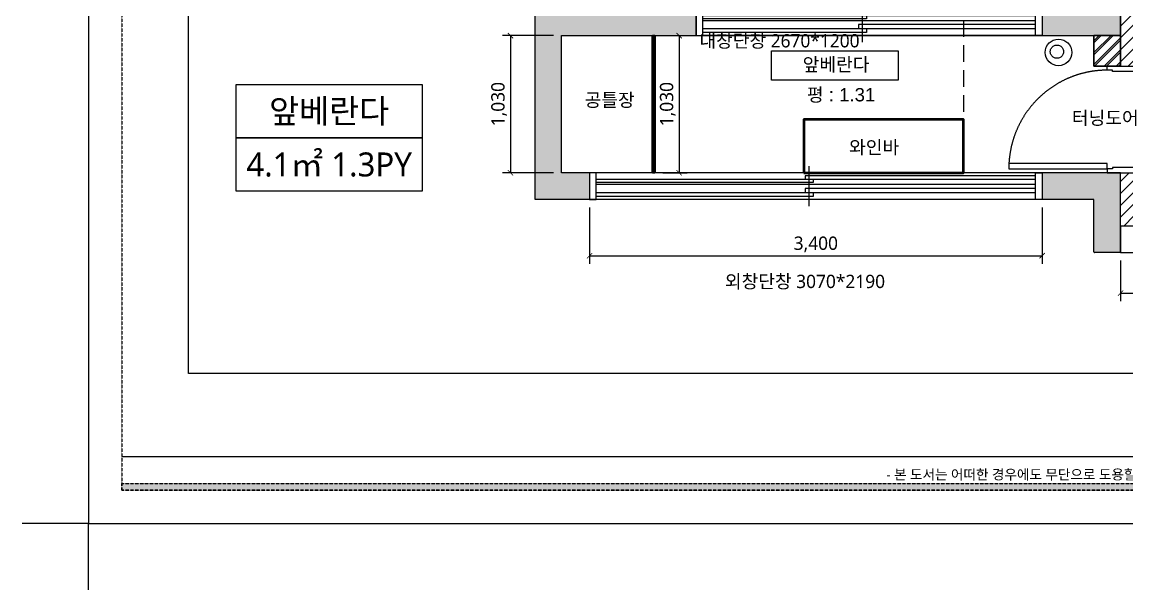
# Model space of a CAD drawing. Header units: millimetres. Extents: x 0 to 460473, y -68369 to 85219.
# Drawn here: x 217380 to 225681, y -42441 to -38177 of the extents above; entities that cross this region are included whole.
import ezdxf
from ezdxf.enums import TextEntityAlignment as Align

# ---------------------------------------------------------------- set-up
doc = ezdxf.new("R2010")
doc.units = ezdxf.units.MM
doc.header["$LTSCALE"] = 50
doc.linetypes.add('CENTER2', pattern=[28.575, 19.05, -3.175, 3.175, -3.175])
doc.linetypes.add('HIDDEN2', pattern=[0.1875, 0.125, -0.0625])
doc.layers.add('00', color=7, linetype='Continuous', lineweight=0)
for name, color, linetype in [('DIM', 7, 'Continuous'), ('FORM(YOURNAME)-11', 1, 'Continuous'), ('fur', 6, 'Continuous'), ('ha', 8, 'Continuous'), ('hid', 8, 'HIDDEN2'), ('text', 7, 'Continuous'), ('wall', 2, 'Continuous'), ('wall2', 3, 'Continuous'), ('win', 4, 'Continuous'), ('설비', 140, 'Continuous')]:
    doc.layers.add(name, color=color, linetype=linetype)
doc.styles.add('N 맑은고딕', font='malgun.ttf')
doc.styles.add('NEW 맑은고딕', font='malgun.ttf')
doc.styles.get("Standard").update_dxf_attribs({"font": 'arial.ttf'})
doc.styles.add('맑은 고딕', font='malgun.ttf')
doc.dimstyles.new('DH IN40', dxfattribs={"dimscale": 40, "dimtxt": 2.5, "dimasz": 1, "dimexe": 1.5, "dimexo": 1.5, "dimtad": 1, "dimdec": 7, "dimlunit": 6, "dimtxsty": '맑은 고딕', "dimblk": 'ARCHTICK', "dimcen": 2.5, "dimclrd": 256, "dimclre": 256, "dimclrt": 256, "dimadec": 0, "dimazin": 0, "dimtfac": 1, "dimtdec": 7, "dimtix": 1, "dimtmove": 0, "dimatfit": 3, "dimldrblk": 'ARCHTICK', "dimfxl": 1, "dimtfillclr": 1, "dimlwd": -1, "dimlwe": -1, "dimarcsym": 0})

# ---------------------------------------------------------------- blocks, each defined once
blk = doc.blocks.new('FORM-PLAN')
at = {"layer": 'hid'}
h = blk.add_hatch(color=256, dxfattribs=at)
h.dxf.hatch_style = 1
h.paths.add_polyline_path([(-71444, 55115), (10556, 55115), (10556, 54915), (-71444, 54915)])
h.paths.add_polyline_path([(-71444, -2085), (10556, -2085), (10556, -2285), (-71444, -2285)])
at = {"layer": 'Defpoints', "color": 158}
blk.add_line((1346, -1285), (-71444, -1285), dxfattribs=at)
blk.add_lwpolyline([(-69444, 53115), (-64, 53115), (-64, 1215), (-69444, 1215)], close=True, dxfattribs=at)
at = {"layer": 'Defpoints', "color": 1}
blk.add_lwpolyline([(-72444, -5285), (-72444, -3285), (-74444, -3285)], dxfattribs=at)
at = {"layer": 'FORM(YOURNAME)-11', "color": 250}
blk.add_lwpolyline([(-72444, -3285), (11556, -3285), (11556, 56115), (-72444, 56115)], close=True, dxfattribs=at)
at = {"layer": 'hid', "color": 158}
blk.add_lwpolyline([(-71444, -2285), (10556, -2285), (10556, 55115), (-71444, 55115)], close=True, dxfattribs=at)
at = {"layer": 'hid'}
blk.add_lwpolyline([(-71444, -2085), (10556, -2085), (10556, -2285), (-71444, -2285)], close=True, dxfattribs=at)
at = {"layer": '00', "style": 'NEW 맑은고딕'}
for tag, p in [('1', (9905, 18188)), ('2', (9905, 17544)), ('3', (9905, 16257)), ('4', (9905, 14326)), ('5', (9905, 12009)), ('6', (9905, 9757)), ('7', (9905, 7504)), ('8', (9905, 5252)), ('9', (9905, 2999)), ('10', (5655, 811)), ('11', (9905, 747)), ('12', (5655, -1441)), ('13', (9905, -1441))]:
    blk.add_attdef(tag, text='', height=520, dxfattribs=at).set_placement(p, align=Align.MIDDLE_RIGHT)
at = {"layer": 'text', "insert": (-48464, -1667), "char_height": 300, "width": 36067.07, "attachment_point": 1, "style": 'NEW 맑은고딕'}
blk.add_mtext("- 본 도서는 어떠한 경우에도 무단으로 도용할 수 없으며 도용시 '지적재산권' 보호에 관한 법률에 의거, 법적 분쟁이 발생합니다.  또한 본 도서에 관한 모든 저작권은 당사에 있습니다. -", dxfattribs=at)
blk = doc.blocks.new('2600')
at = {"layer": 'win'}
for p, q in [((8549.2, -153771), (8549.2, -153471)), ((7239.2, -153521), (9759.2, -153521)), ((7249.2, -153608.5), (9749.2, -153608.5)), ((7249.2, -153608.5), (9749.2, -153608.5)), ((7249.2, -153721), (9749.2, -153721))]:
    blk.add_line(p, q, dxfattribs=at)
for points in [[(7199.2, -153721), (7249.2, -153721), (7249.2, -153521), (7199.2, -153521)], [(9799.2, -153721), (9749.2, -153721), (9749.2, -153521), (9799.2, -153521)]]:
    blk.add_lwpolyline(points, close=True, dxfattribs=at)
for points in [[(7249.2, -153543.5), (8579.2, -153543.5), (8579.2, -153568.5), (7249.2, -153568.5)], [(9749.2, -153568.5), (8519.2, -153568.5), (8519.2, -153593.5), (9749.2, -153593.5)], [(7249.2, -153638.5), (8579.2, -153638.5), (8579.2, -153668.5), (7249.2, -153668.5)], [(9749.2, -153668.5), (8519.2, -153668.5), (8519.2, -153698.5), (9749.2, -153698.5)]]:
    blk.add_lwpolyline(points, dxfattribs=at)
blk = doc.blocks.new('*U347')
at = {"layer": 'win', "linetype": 'Continuous', "transparency": 33554687}
for points in [[(30, 940), (30, 200), (70, 200), (70, 940)], [(0, 200), (0, 0), (40, 0), (40, 160), (30, 160), (30, 200)], [(800, 200), (800, 0), (760, 0), (760, 160), (770, 160), (770, 200)]]:
    blk.add_lwpolyline(points, close=True, dxfattribs=at)
at = {"layer": 'win', "linetype": 'CENTER2', "ltscale": 20, "transparency": 33554687}
blk.add_arc((30, 200), 740, 0, 90, dxfattribs=at)
blk = doc.blocks.new('EWEDSF')
at = {"layer": 'ha', "transparency": 33554559}
h = blk.add_hatch(color=256, dxfattribs=at)
h.dxf.hatch_style = 1
h.paths.add_polyline_path([(221644, 39079.7), (221234, 39079.7), (221234, 28399.7), (221644, 28399.7), (221644, 28599.7), (221434, 28599.7), (221434, 29629.7), (222444, 29629.7), (222444, 29829.7), (221434, 29829.7), (221434, 34179.7), (222174, 34179.7), (222174, 34379.7), (221434, 34379.7), (221434, 36479.7), (222874, 36479.7), (222874, 34379.7), (222874, 34179.7), (224134, 34179.7), (224134, 34379.7), (223224, 34379.7), (223224, 37426.7), (223974, 37426.7), (223974, 37626.7), (222874, 37626.7), (222874, 36679.7), (222054, 36679.7), (222054, 37854.7), (221434, 37854.7), (221434, 38879.7), (221644, 38879.7)])
h.paths.add_polyline_path([(221434, 37754.7), (221954, 37754.7), (221954, 37454.7), (221954, 36679.7), (221434, 36679.7), (221434, 37454.7)], flags=16)
h.paths.add_polyline_path([(224484, 39079.2), (224244, 39079.2), (224244, 38879.7), (224484, 38879.7)])
h.paths.add_polyline_path([(226084, 37626.7), (225174, 37626.7), (225174, 37426.7), (226084, 37426.7)])
h = blk.add_hatch(color=256, dxfattribs=at)
h.dxf.hatch_style = 1
h.paths.add_polyline_path([(225634, 33319.7), (225384, 33319.7), (225384, 33119.7), (225434, 33119.7), (225434, 29829.7), (225044, 29829.7), (225044, 29629.7), (225634, 29629.7)])
h = blk.add_hatch(dxfattribs=at)
h.set_pattern_fill('ANSI31', color=256, scale=20)
h.paths.add_polyline_path([(225634, 29629.7), (225434, 29629.7), (225434, 29399.7), (225634, 29399.7)])
h = blk.add_hatch(color=256, dxfattribs=at)
h.dxf.hatch_style = 1
h.paths.add_polyline_path([(225634, 28599.7), (225044, 28599.7), (225044, 28399.7), (225434, 28399.7), (225434, 28004.7, 0.414214), (225439, 27999.7), (225634, 27999.7), (225634, 28199.2)])
at = {"layer": 'ha'}
blk.add_line((225434, 29629.7), (225634, 29629.7), dxfattribs=at)
at = {"layer": 'wall', "color": 2}
for p, q in [((221234, 28399.7), (221234, 39079.7)), ((225634, 29629.7), (225634, 33319.7)), ((222444, 29629.7), (222444, 29829.7)), ((221434, 28599.7), (221434, 29629.7)), ((221434, 29629.7), (225634, 29629.7)), ((225634, 28599.7), (221434, 28599.7)), ((225634, 27999.7), (225634, 28599.7)), ((225434, 28399.7), (221234, 28399.7)), ((225434, 28004.7), (225434, 28399.7)), ((225634, 27999.7), (225439, 27999.7))]:
    blk.add_line(p, q, dxfattribs=at)
blk.add_arc((225439, 28004.7), 5, 180, 270, dxfattribs=at)
at = {"layer": 'wall2'}
blk.add_lwpolyline([(225634, 29629.7), (225434, 29629.7), (225434, 29399.7), (225634, 29399.7)], close=True, dxfattribs=at)
at = {"layer": 'win'}
for p, q in [((223294, 28349.2), (223294, 28649.2)), ((225004, 28599.2), (221684, 28599.2)), ((224994, 28511.7), (221694, 28511.7)), ((224994, 28511.7), (221694, 28511.7)), ((224994, 28399.2), (221694, 28399.2))]:
    blk.add_line(p, q, dxfattribs=at)
for points in [[(221644, 28399.2), (221694, 28399.2), (221694, 28599.2), (221644, 28599.2)], [(225044, 28399.2), (224994, 28399.2), (224994, 28599.2), (225044, 28599.2)]]:
    blk.add_lwpolyline(points, close=True, dxfattribs=at)
for points in [[(224994, 28576.7), (223264, 28576.7), (223264, 28551.7), (224994, 28551.7)], [(221694, 28551.7), (223324, 28551.7), (223324, 28526.7), (221694, 28526.7)], [(224994, 28481.7), (223264, 28481.7), (223264, 28451.7), (224994, 28451.7)], [(221694, 28451.7), (223324, 28451.7), (223324, 28421.7), (221694, 28421.7)]]:
    blk.add_lwpolyline(points, dxfattribs=at)
at = {"layer": 'win', "ltscale": 10}
blk.add_lwpolyline([(225734, 28199.2), (225634, 28199.2), (225634, 27999.7), (225734, 27999.7)], close=True, dxfattribs=at)
at = {"layer": '설비', "ltscale": 10}
blk.add_circle((225167.5, 29503.5), 100, dxfattribs=at)
at = {"layer": 'fur', "xscale": -1}
blk.add_blockref('2600', (232243.2, 183350.2), dxfattribs=at)
at = {"layer": 'win', "linetype": 'Continuous', "rotation": 90.00000000000001}
blk.add_blockref('*U347', (225734, 28599.7), dxfattribs=at)
blk = doc.blocks.new('_ArchTick')
at = {"color": 0, "linetype": 'ByBlock', "const_width": 0.15}
blk.add_lwpolyline([(-0.5, -0.5), (0.5, 0.5)], dxfattribs=at)
blk = doc.blocks.new('*D391')
at = {"layer": 'Defpoints', "color": 0, "transparency": 16777216}
for p in [(221434, -38277.8), (221049.6, -39307.8), (221434, -39307.8)]:
    blk.add_point(p, dxfattribs=at)
at = {"layer": 'DIM', "transparency": 16777216}
for p, q in [((221374, -38277.8), (220989.6, -38277.8)), ((221049.6, -38277.8), (221049.6, -39307.8)), ((221374, -39307.8), (220989.6, -39307.8))]:
    blk.add_line(p, q, dxfattribs=at)
at = {"layer": 'DIM', "transparency": 16777216, "xscale": 40, "yscale": 40, "zscale": 40}
for p, rotation in [((221049.6, -38277.8), 90), ((221049.6, -39307.8), 270)]:
    blk.add_blockref('_ArchTick', p, dxfattribs=dict(at, rotation=rotation))
at = {"layer": 'DIM', "transparency": 16777216, "insert": (220964.2, -38792.8), "char_height": 100, "attachment_point": 5, "rotation": 90, "style": '맑은 고딕'}
blk.add_mtext('1,030', dxfattribs=at)
blk = doc.blocks.new('*D364')
at = {"layer": 'Defpoints', "color": 0, "transparency": 16777216}
for p in [(225634, -39907.8), (229414, -39907.8), (229414, -40211.4)]:
    blk.add_point(p, dxfattribs=at)
at = {"layer": 'DIM', "transparency": 16777216}
for p, q in [((225634, -39967.8), (225634, -40271.4)), ((229414, -39967.8), (229414, -40271.4)), ((225634, -40211.4), (229414, -40211.4))]:
    blk.add_line(p, q, dxfattribs=at)
at = {"layer": 'DIM', "transparency": 16777216, "xscale": 40, "yscale": 40, "zscale": 40, "rotation": 180}
blk.add_blockref('_ArchTick', (225634, -40211.4), dxfattribs=at)
at = {"layer": 'DIM', "transparency": 16777216, "xscale": 40, "yscale": 40, "zscale": 40}
blk.add_blockref('_ArchTick', (229414, -40211.4), dxfattribs=at)
at = {"layer": 'DIM', "transparency": 16777216, "insert": (227524, -40126.4), "char_height": 100, "attachment_point": 5, "style": '맑은 고딕'}
blk.add_mtext('3,780', dxfattribs=at)
blk = doc.blocks.new('A$C12b52551')
at = {"layer": 'text'}
for points in [[(0, 800), (1400, 800), (1400, 400), (0, 400)], [(0, 400), (1400, 400), (1400, 0), (0, 0)]]:
    blk.add_lwpolyline(points, close=True, dxfattribs=at)
at = {"layer": 'text', "style": 'NEW 맑은고딕'}
for tag, p in [('공간', (700, 600)), ('현재', (700, 200))]:
    blk.add_attdef(tag, text='', height=180, dxfattribs=at).set_placement(p, align=Align.MIDDLE_CENTER)
blk = doc.blocks.new('*D379')
at = {"layer": 'Defpoints', "color": 0, "transparency": 16777216}
for p in [(221644, -39508.3), (225044, -39508.3), (225044, -39931.3)]:
    blk.add_point(p, dxfattribs=at)
at = {"layer": 'DIM', "transparency": 16777216}
for p, q in [((221644, -39568.3), (221644, -39991.3)), ((225044, -39568.3), (225044, -39991.3)), ((221644, -39931.3), (225044, -39931.3))]:
    blk.add_line(p, q, dxfattribs=at)
at = {"layer": 'DIM', "transparency": 16777216, "xscale": 40, "yscale": 40, "zscale": 40, "rotation": 180}
blk.add_blockref('_ArchTick', (221644, -39931.3), dxfattribs=at)
at = {"layer": 'DIM', "transparency": 16777216, "xscale": 40, "yscale": 40, "zscale": 40}
blk.add_blockref('_ArchTick', (225044, -39931.3), dxfattribs=at)
at = {"layer": 'DIM', "transparency": 16777216, "insert": (223344, -39846.2), "char_height": 100, "attachment_point": 5, "style": '맑은 고딕'}
blk.add_mtext('3,400', dxfattribs=at)
blk = doc.blocks.new('*D470')
at = {"layer": 'Defpoints', "color": 0, "transparency": 16777216}
for p in [(222134, -38277.8), (222134, -39307.8), (222316.9, -39307.8)]:
    blk.add_point(p, dxfattribs=at)
at = {"layer": 'DIM', "transparency": 16777216}
for p, q in [((222194, -38277.8), (222376.9, -38277.8)), ((222316.9, -38277.8), (222316.9, -39307.8)), ((222194, -39307.8), (222376.9, -39307.8))]:
    blk.add_line(p, q, dxfattribs=at)
at = {"layer": 'DIM', "transparency": 16777216, "xscale": 40, "yscale": 40, "zscale": 40}
for p, rotation in [((222316.9, -38277.8), 90), ((222316.9, -39307.8), 270)]:
    blk.add_blockref('_ArchTick', p, dxfattribs=dict(at, rotation=rotation))
at = {"layer": 'DIM', "transparency": 16777216, "insert": (222231.6, -38792.8), "char_height": 100, "attachment_point": 5, "rotation": 90, "style": '맑은 고딕'}
blk.add_mtext('1,030', dxfattribs=at)

msp = doc.modelspace()

# ---------------------------------------------------------------- hatches: boundary and pattern name
at = {"layer": 'ha', "transparency": 33554559}
h = msp.add_hatch(dxfattribs=at)
h.set_pattern_fill('ANSI31', color=256, scale=20)
h.paths.add_polyline_path([(225733.99868442, -39307.76328172), (225633.99868442, -39307.76328172), (225633.99868442, -39708.26280634), (225733.99868442, -39708.26280634)])
h.paths.add_polyline_path([(225733.99868442, -34587.76328172), (225633.99868442, -34587.76328172), (225633.99868442, -38277.76328172), (225633.99868442, -38507.76328172), (225733.99868442, -38507.76328172)])
h.paths.add_polyline_path([(225648.99868442, -35022.31504415), (225649.01178926, -34898.82695596), (225649.01178926, -34894.22774168), (225649.01178926, -34892.92222256), (225649.01178926, -34891.28783222), (225649.01178926, -34886.27503745), (225649.01178926, -34885.29838957), (225649.01178926, -34883.27159605), (225649.01178926, -34877.98349621), (225649.01178926, -34875.98037146), (225649.01178926, -34870.96757669), (225649.01178926, -34869.9909288), (225649.01178926, -34868.74520446), (225649.01178926, -34867.30016421), (225649.01178926, -34865.2372447), (225649.01178926, -34863.08463303), (225649.01178926, -34861.7990455), (225648.99868442, -34759.19347086), (225648.99868442, -34750.19347086), (225650.99868442, -34750.19347086), (225650.99868442, -34759.19347086), (225648.99868442, -34759.19347086), (225649.01178926, -34861.7990455), (225649.74303926, -34861.7990455), (225649.74303926, -34863.08463303), (225649.74303926, -34864.83861291), (225649.74303926, -34867.30016421), (225649.74303926, -34868.74520446), (225649.01178926, -34869.9909288), (225649.74303926, -34869.9909288), (225649.74303926, -34875.98037146), (225649.74303926, -34876.98193383), (225649.74303926, -34883.31021351), (225649.74303926, -34884.31177588), (225649.74303926, -34886.27503745), (225649.74303926, -34891.28783222), (225649.74303926, -34892.2893946), (225649.74303926, -34894.22774168), (225649.74303926, -34897.86027387), (225649.74303926, -34898.82695596)], flags=16)
h.paths.add_polyline_path([(225649.74303926, -34892.92222256), (225649.01178926, -34892.92222256), (225649.01178926, -34892.78768433), (225649.74303926, -34892.78768433)], flags=0)
h.paths.add_polyline_path([(225649.74303926, -34877.98349621), (225649.01178926, -34877.98349621), (225649.01178926, -34877.85892377), (225649.74303926, -34877.85892377)], flags=0)
h.paths.add_polyline_path([(225649.74303926, -34868.74520446), (225649.01178926, -34868.74520446), (225649.01178926, -34867.82835134), (225649.01178926, -34867.30016421), (225649.74303926, -34867.30016421), (225649.74303926, -34867.79845395)], flags=0)
h.paths.add_polyline_path([(225649.74303926, -34865.2372447), (225649.01178926, -34865.2372447), (225649.01178926, -34864.83861291), (225649.74303926, -34864.83861291)], flags=0)
h.paths.add_polyline_path([(230133.99865146, -33747.76328172), (229958.99865146, -33747.76328172), (229958.99865146, -34127.76328172), (230133.99865146, -34127.76328172)])
h.paths.add_polyline_path([(231573.99865146, -33927.76328172), (231143.99865146, -33927.76328172), (231143.99865146, -34102.76328172), (231573.99865146, -34102.76328172)])
at = {"layer": 'ha', "true_color": 0xcd2027, "transparency": 33554559}
h = msp.add_hatch(dxfattribs=at)
h.set_pattern_fill('ANSI31', color=242, scale=20)
h.set_pattern_definition([(45, (0, -67907.46), (-44.90128, 44.90128), [])])
h.paths.add_polyline_path([(225633.99868442, -38507.76328172), (225633.99868442, -38277.76328172), (225433.99868442, -38277.76328172), (225433.99868442, -38507.76328172)])

# ---------------------------------------------------------------- linework, layer by layer
for p, q in [((222133.99868442, -38277.76328172), (222115.99868442, -38277.76328172)), ((225131.74903345, -38354.75670432), (225137.43048952, -38352.08321403)), ((225137.43048952, -38352.08321403), (225143.4022228, -38350.14288026)), ((225143.4022228, -38350.14288026), (225149.57005548, -38348.96630325)), ((225149.57005548, -38348.96630325), (225155.83671716, -38348.57203832)), ((225155.83671716, -38348.57203832), (225162.10337884, -38348.96630325)), ((225162.10337884, -38348.96630325), (225168.27121152, -38350.14288026)), ((225168.27121152, -38350.14288026), (225174.24294479, -38352.08321403)), ((225174.24294479, -38352.08321403), (225179.92440086, -38354.75670432)), ((225105.93538074, -38395.43251234), (225106.72235462, -38389.20297259)), ((225105.93538074, -38401.7115643), (225105.93538074, -38395.43251234)), ((225106.72235462, -38407.94110405), (225105.93538074, -38401.7115643)), ((225106.72235462, -38389.20297259), (225108.28389134, -38383.1211886)), ((225108.28389134, -38414.02288804), (225106.72235462, -38407.94110405)), ((225108.28389134, -38383.1211886), (225110.59536453, -38377.28307374)), ((225110.59536453, -38419.8610029), (225108.28389134, -38414.02288804)), ((225110.59536453, -38377.28307374), (225113.62032088, -38371.78069857)), ((225113.62032088, -38425.36337807), (225110.59536453, -38419.8610029)), ((225113.62032088, -38371.78069857), (225117.31105502, -38366.70083883)), ((225117.31105502, -38430.44323781), (225113.62032088, -38425.36337807)), ((225117.31105502, -38366.70083883), (225121.60936186, -38362.12360695)), ((225121.60936186, -38435.02046969), (225117.31105502, -38430.44323781)), ((225121.60936186, -38362.12360695), (225126.44745454, -38358.1211886)), ((225126.44745454, -38439.02288804), (225121.60936186, -38435.02046969)), ((225126.44745454, -38358.1211886), (225131.74903345, -38354.75670432)), ((225179.92440086, -38354.75670432), (225185.22597977, -38358.1211886)), ((225185.22597977, -38358.1211886), (225190.06407245, -38362.12360695)), ((225190.06407245, -38435.02046969), (225185.22597977, -38439.02288804)), ((225190.06407245, -38362.12360695), (225194.3623793, -38366.70083883)), ((225194.3623793, -38430.44323781), (225190.06407245, -38435.02046969)), ((225194.3623793, -38366.70083883), (225198.05311343, -38371.78069857)), ((225198.05311343, -38425.36337807), (225194.3623793, -38430.44323781)), ((225198.05311343, -38371.78069857), (225201.07806978, -38377.28307374)), ((225201.07806978, -38419.8610029), (225198.05311343, -38425.36337807)), ((225201.07806978, -38377.28307374), (225203.38954297, -38383.1211886)), ((225203.38954297, -38414.02288804), (225201.07806978, -38419.8610029)), ((225203.38954297, -38383.1211886), (225204.95107969, -38389.20297259)), ((225204.95107969, -38407.94110405), (225203.38954297, -38414.02288804)), ((225204.95107969, -38389.20297259), (225205.73805358, -38395.43251234)), ((225205.73805358, -38401.7115643), (225204.95107969, -38407.94110405)), ((225205.73805358, -38395.43251234), (225205.73805358, -38401.7115643)), ((225131.74903345, -38442.38737232), (225126.44745454, -38439.02288804)), ((225137.43048952, -38445.06086261), (225131.74903345, -38442.38737232)), ((225143.4022228, -38447.00119638), (225137.43048952, -38445.06086261)), ((225149.57005548, -38448.17777339), (225143.4022228, -38447.00119638)), ((225155.83671716, -38448.57203832), (225149.57005548, -38448.17777339)), ((225162.10337884, -38448.17777339), (225155.83671716, -38448.57203832)), ((225168.27121152, -38447.00119638), (225162.10337884, -38448.17777339)), ((225174.24294479, -38445.06086261), (225168.27121152, -38447.00119638)), ((225179.92440086, -38442.38737232), (225174.24294479, -38445.06086261)), ((225185.22597977, -38439.02288804), (225179.92440086, -38442.38737232)), ((222115.99868442, -39307.76328172), (222133.99868442, -39307.76328172))]:
    msp.add_line(p, q)
at = {"layer": 'fur', "color": 40, "lineweight": 50, "true_color": 0xf8d731}
for p, q in [((222115.99868442, -38277.76328172), (222115.99868442, -39307.76328172)), ((222133.99868442, -39307.76328172), (222133.99868442, -38277.76328172))]:
    msp.add_line(p, q, dxfattribs=at)
msp.add_lwpolyline([(223253.99868442, -39307.76328172), (224453.99868442, -39307.76328172), (224453.99868442, -38907.76328172), (223253.99868442, -38907.76328172)], close=True, dxfattribs=at)
at = {"layer": 'hid', "ltscale": 20}
msp.add_line((224453.99868442, -34787.76328172), (224453.99868442, -39307.76328172), dxfattribs=at)
at = {"layer": 'text'}
msp.add_lwpolyline([(223011.13557735, -38391.14344544), (223963.16668412, -38391.14344544), (223963.16668412, -38612.22692203), (223011.13557735, -38612.22692203)], close=True, dxfattribs=at)
at = {"layer": 'wall2'}
for points in [[(225733.99868442, -34587.76328172), (225633.99868442, -34587.76328172), (225633.99868442, -38507.76328172), (225733.99868442, -38507.76328172)], [(225433.99868442, -38277.76328172), (225633.99868442, -38277.76328172), (225633.99868442, -38507.76328172), (225433.99868442, -38507.76328172)], [(225733.99868442, -39708.26280634), (225633.99868442, -39708.26280634), (225633.99868442, -39307.76328172), (225733.99868442, -39307.76328172)]]:
    msp.add_lwpolyline(points, close=True, dxfattribs=at)

# ---------------------------------------------------------------- block references
at = {"xscale": 0.2500000000000001, "yscale": 0.2500000000000001, "zscale": 0.2500000000000001}
msp.add_blockref('FORM-PLAN', (235991.00267181, -41120.09862638), dxfattribs=at)
at = {"layer": 'ha'}
msp.add_blockref('EWEDSF', (0, -67907.45838072), dxfattribs=at)
at = {"layer": 'text'}
msp.add_blockref('A$C12b52551', (218987.23069381, -39445.58475784), dxfattribs=at).add_auto_attribs({'현재': '4.1㎡ 1.3PY', '공간': '앞베란다'})

# ---------------------------------------------------------------- texts
at = {"layer": '00', "color": 7}
msp.add_text('평 : 1.31', height=100, dxfattribs=at).set_placement((223533.99868442, -38720.77089386), align=Align.MIDDLE)
at = {"layer": 'text', "char_height": 100, "style": 'N 맑은고딕'}
for s, heights, insert, attachment_point in [('내창단창 2670*1200', [0], (222468.99868442, -38266.52978519), 1), ('앞베란다', [0], (223496.20817966, -38500.11486383), 5), ('공틀장', [129.95923913], (221606.58746258, -38711.61559566), 1), ('터닝도어', [131.04619565], (225267.96287534, -38846.32572993), 1), ('와인바', [129.95923913], (223593.91403159, -39066.38830443), 1), ('외창단창 3070*2190', [0], (222660.63809591, -40074.21763552), 1)]:
    msp.add_mtext_dynamic_manual_height_columns(s, width=2503.2681092748, gutter_width=500, heights=heights, dxfattribs=dict(at, insert=insert, attachment_point=attachment_point))

# ---------------------------------------------------------------- dimensions: what is measured, and where the dimension line sits
at = {"layer": 'DIM'}
for base, p1, p2, picture, middle in [((221049.5505542626, -39307.76328172), (221433.9986844184, -38277.76328172), (221433.9986844184, -39307.76328172), '*D391', (220964.224467306, -38792.7632817201)), ((222316.9050423566, -39307.76328172), (222133.9986844184, -38277.76328172), (222133.9986844184, -39307.76328172), '*D470', (222231.5789554, -38792.7632817201))]:
    dim = msp.add_linear_dim(base=base, p1=p1, p2=p2, angle=90, dimstyle='DH IN40', dxfattribs=at)
    dim.commit()
    dim.dimension.update_dxf_attribs({"geometry": picture, "text_midpoint": middle})
for base, p1, p2, picture, middle in [((225043.9986844184, -39931.2747249672), (221643.9986844184, -39508.2628063408), (225043.9986844184, -39508.2628063408), '*D379', (223343.9986844184, -39846.2203771411)), ((229413.9986844184, -40211.4272978544), (225633.9986844184, -39907.76328172), (229413.9986844184, -39907.76328172), '*D364', (227523.9986844184, -40126.3729500283))]:
    dim = msp.add_linear_dim(base=base, p1=p1, p2=p2, dimstyle='DH IN40', dxfattribs=at)
    dim.commit()
    dim.dimension.update_dxf_attribs({"geometry": picture, "text_midpoint": middle})

doc.saveas('drawing.dxf')
